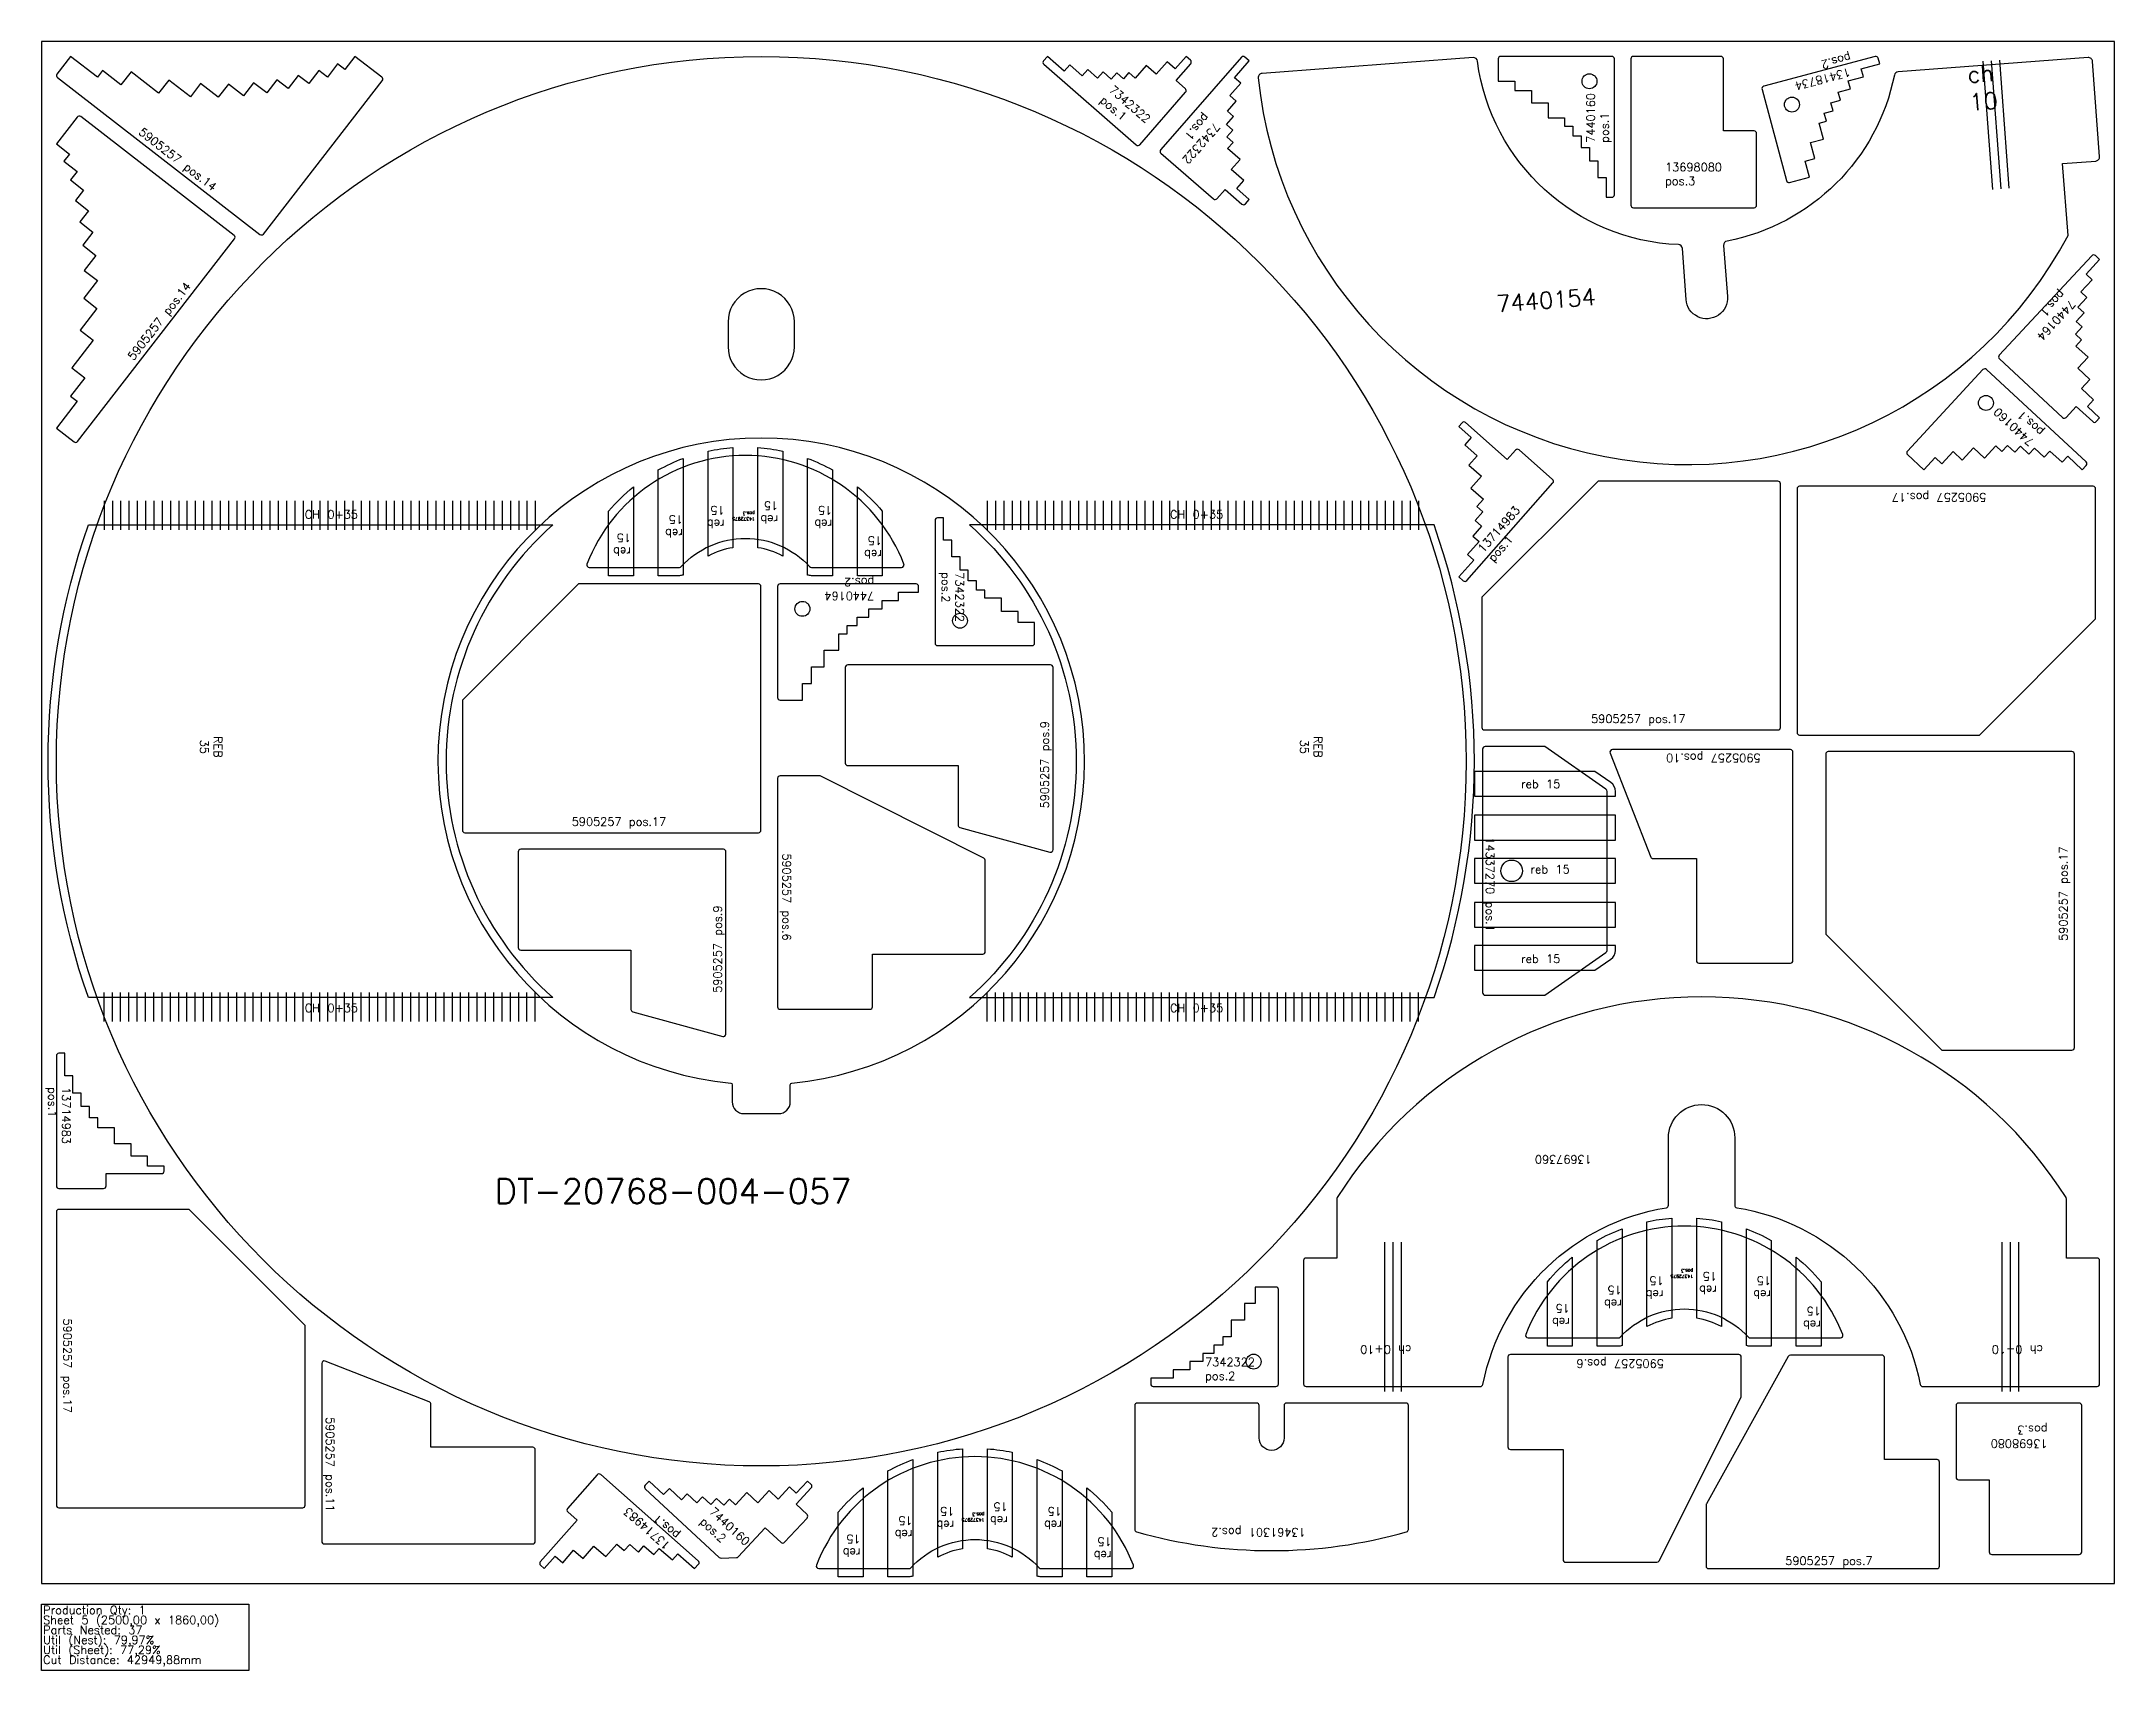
# Model space of a CAD drawing. Header units: millimetres. Extents: x 10500 to 13000, y -105 to 1860.
import ezdxf

# ---------------------------------------------------------------- set-up
doc = ezdxf.new("R2010")
doc.units = ezdxf.units.MM
for name, color, linetype in [('13418734', 7, 'Continuous'), ('13461301', 7, 'Continuous'), ('13697360', 7, 'Continuous'), ('13698080', 7, 'Continuous'), ('13714983', 7, 'Continuous'), ('14337270', 7, 'Continuous'), ('14372975', 7, 'Continuous'), ('5905257', 7, 'Continuous'), ('7440160', 7, 'Continuous'), ('7440164', 7, 'Continuous'), ('Chanfro', 7, 'Continuous'), ('Des.7342322', 7, 'Continuous'), ('DT-20768-004-057', 7, 'Continuous'), ('Rebaixo', 6, 'Continuous'), ('sheet', 24, 'Continuous'), ('Stats', 7, 'Continuous'), ('Texto', 7, 'Continuous')]:
    doc.layers.add(name, color=color, linetype=linetype)
doc.styles.get("Standard").update_dxf_attribs({"font": 'txt.shx'})

msp = doc.modelspace()

# ---------------------------------------------------------------- linework, layer by layer
at = {"color": 2}
msp.add_lwpolyline([(12528.6, 1614), (12533.2, 1552.4, -1.000003), (12483.3, 1548.7), (12478.8, 1610.3, 0.380734), (12474, 1614.9, -0.3643), (12231.8, 1836.1, 0.397406), (12226.4, 1840.5), (11971.9, 1821.5, 0.422772), (11967.3, 1816, 0.740817), (12943.9, 1626), (12937.4, 1712.9), (12977.3, 1715.8, 0.414214), (12981.9, 1721.2), (12973.4, 1835.9, 0.414214), (12968, 1840.5), (12739.1, 1823.4, 0.336447), (12734.5, 1819.4, -0.304565), (12532.7, 1619.3, 0.380734)], format="xyb", close=True, dxfattribs=at)
at = {"layer": '13418734', "color": 2}
msp.add_lwpolyline([(12577.1, 1805.9, 0.414214), (12574.9, 1802.2), (12604.4, 1692.1, 0.414214), (12608.1, 1690), (12632.3, 1696.4), (12627.1, 1715.8), (12638.7, 1718.9), (12633.5, 1738.2), (12649, 1742.3), (12643.8, 1761.6), (12652.5, 1764), (12649.9, 1773.6), (12660.5, 1776.5), (12657.9, 1786.1), (12669.5, 1789.2), (12666.9, 1798.9), (12681.4, 1802.8), (12678.8, 1812.4), (12697.2, 1817.4), (12694.6, 1827), (12716.8, 1833), (12715, 1839.7, 0.414214), (12711.3, 1841.8)], format="xyb", close=True, dxfattribs=at)
msp.add_circle((12610.9, 1783.9), 9, dxfattribs=at)
at = {"layer": '13461301', "color": 2}
msp.add_lwpolyline([(12148.5, 214.6, 0.414214), (12145.5, 217.6), (12001.5, 217.6, 0.414214), (11998.5, 214.6), (11998.5, 175.6, -0.999975), (11968.5, 175.6), (11968.5, 214.6, 0.414214), (11965.5, 217.6), (11821.5, 217.6, 0.414214), (11818.5, 214.6), (11818.5, 65.1, 0.335304), (11820.6, 62.3, 0.139242), (12146.3, 62.3, 0.335304), (12148.5, 65.1)], format="xyb", close=True, dxfattribs=at)
at = {"layer": '13697360', "color": 2}
msp.add_lwpolyline([(12982, 240.6), (12982, 389.6, 0.414214), (12979, 392.6), (12942, 392.6), (12942, 463.9, 0.141876), (12941.5, 465.5, 0.550891), (12062.5, 465.5, 0.141876), (12062, 463.9), (12062, 392.6), (12025, 392.6, 0.414214), (12022, 389.6), (12022, 240.6, 0.414214), (12025, 237.6), (12235.2, 237.6, 0.357874), (12238.2, 240, -0.313706), (12459.5, 453.2, 0.368444), (12462, 456.2), (12462, 537.6, -0.999994), (12542, 537.6), (12542, 456.2, 0.368444), (12544.5, 453.2, -0.313706), (12765.8, 240, 0.357874), (12768.8, 237.6), (12979, 237.6, 0.414214)], format="xyb", close=True, dxfattribs=at)
at = {"layer": '13698080', "color": 2}
for points in [[(12419.8, 1659.5), (12565.3, 1659.5, 0.414214), (12568.3, 1662.5), (12568.3, 1749, 0.414214), (12565.3, 1752), (12528.3, 1752), (12528.3, 1839, 0.414214), (12525.3, 1842), (12419.8, 1842, 0.414214), (12416.8, 1839), (12416.8, 1662.5, 0.414214)], [(12957.4, 217.6), (12811.9, 217.6, 0.414214), (12808.9, 214.6), (12808.9, 128.1, 0.414214), (12811.9, 125.1), (12848.9, 125.1), (12848.9, 38.1, 0.414214), (12851.9, 35.1), (12957.4, 35.1, 0.414214), (12960.4, 38.1), (12960.4, 214.6, 0.414214)]]:
    msp.add_lwpolyline(points, format="xyb", close=True, dxfattribs=at)
at = {"layer": '13714983', "color": 2}
for points in [[(12214.5, 1209.5, 0.414214), (12218.8, 1209.8), (12322.7, 1327.5, 0.414214), (12322.4, 1331.7), (12281.9, 1367.4, 0.414214), (12277.7, 1367.2), (12267.7, 1355.9), (12217.5, 1400.3, 0.414214), (12213.3, 1400), (12209.3, 1395.5), (12224.3, 1382.3), (12216.4, 1373.3), (12231.4, 1360), (12221.4, 1348.8), (12236.4, 1335.5), (12223.9, 1321.3), (12238.9, 1308.1), (12230.9, 1299.1), (12238.4, 1292.5), (12229.1, 1282), (12236.6, 1275.3), (12226.1, 1263.3), (12233.6, 1256.7), (12219.7, 1241), (12227.2, 1234.4), (12209.3, 1214.1)], [(10521, 639.5, 0.414214), (10518, 636.5), (10518, 479.5, 0.414214), (10521, 476.5), (10575, 476.5, 0.414214), (10578, 479.5), (10578, 494.5), (10645, 494.5, 0.414214), (10648, 497.5), (10648, 503.5), (10628, 503.5), (10628, 515.5), (10608, 515.5), (10608, 530.5), (10588, 530.5), (10588, 549.5), (10568, 549.5), (10568, 561.5), (10558, 561.5), (10558, 575.5), (10548, 575.5), (10548, 591.5), (10538, 591.5), (10538, 612.5), (10528, 612.5), (10528, 639.5)], [(11292.4, 23.3, 0.414214), (11292.1, 27.5), (11174.4, 131.4, 0.414214), (11170.1, 131.1), (11134.4, 90.6, 0.414214), (11134.7, 86.4), (11145.9, 76.5), (11101.6, 26.2, 0.414214), (11101.8, 22), (11106.3, 18), (11119.6, 33), (11128.6, 25.1), (11141.8, 40.1), (11153.1, 30.2), (11166.3, 45.2), (11180.5, 32.6), (11193.8, 47.6), (11202.8, 39.7), (11209.4, 47.2), (11219.9, 37.9), (11226.5, 45.4), (11238.5, 34.8), (11245.1, 42.3), (11260.9, 28.4), (11267.5, 35.9), (11287.7, 18)]]:
    msp.add_lwpolyline(points, format="xyb", close=True, dxfattribs=at)
at = {"layer": '14337270', "color": 3}
msp.add_lwpolyline([(12386.7, 958), (12313, 1009.6), (12241, 1009.6, 0.414214), (12238, 1006.6), (12238, 712.6, 0.414214), (12241, 709.6), (12313, 709.6), (12386.7, 761.2, 0.244698), (12388, 763.7), (12388, 955.5, 0.244698)], format="xyb", close=True, dxfattribs=at)
msp.add_circle((12273, 859.6), 13, dxfattribs=at)
at = {"layer": '14372975', "color": 5}
for points in [[(11428.5, 1225.6), (11537.3, 1225.6, 0.527158), (11540, 1229.7, 0.684902), (11157.8, 1229.7, 0.527158), (11160.6, 1225.6), (11269.3, 1225.6, 0.210158), (11271.5, 1226.6, -0.439739), (11426.3, 1226.6, 0.210159)], [(12560.7, 296.2), (12669.4, 296.2, 0.527158), (12672.2, 300.2, 0.684902), (12290, 300.2, 0.527159), (12292.8, 296.2), (12401.5, 296.2, 0.210158), (12403.7, 297.1, -0.439739), (12558.5, 297.1, 0.210158)], [(11705.4, 18), (11814.1, 18, 0.527158), (11816.9, 22.1, 0.684902), (11434.6, 22.1, 0.527159), (11437.4, 18), (11546.2, 18, 0.210158), (11548.4, 19, -0.439739), (11703.2, 19, 0.210158)]]:
    msp.add_lwpolyline(points, format="xyb", close=True, dxfattribs=at)
at = {"layer": '5905257', "color": 2}
for points in [[(10763.4, 1627.2, 0.414214), (10767.6, 1627.7), (10911, 1812.7, 0.414214), (10910.4, 1816.9), (10878, 1842), (10865.8, 1826.2), (10857.1, 1832.9), (10844.8, 1817.1), (10834.6, 1825.1), (10822.3, 1809.3), (10809.7, 1819.1), (10797.4, 1803.3), (10784, 1813.7), (10771.7, 1797.9), (10755.9, 1810.1), (10743.7, 1794.3), (10725.5, 1808.4), (10713.2, 1792.6), (10691.9, 1809.1), (10679.6, 1793.3), (10653.6, 1813.5), (10641.3, 1797.7), (10608.1, 1823.4), (10595.9, 1807.6), (10573.7, 1824.8), (10567.6, 1816.9), (10535.2, 1842), (10518.7, 1820.7, 0.414214), (10519.2, 1816.4)], [(10732.8, 1621.8, 0.414214), (10732.3, 1626), (10547.3, 1769.3, 0.414214), (10543.1, 1768.8), (10518, 1736.4), (10533.8, 1724.2), (10527.1, 1715.5), (10542.9, 1703.2), (10534.9, 1692.9), (10550.7, 1680.7), (10540.9, 1668), (10556.7, 1655.8), (10546.3, 1642.3), (10562.1, 1630.1), (10549.9, 1614.3), (10565.7, 1602), (10551.6, 1583.9), (10567.4, 1571.6), (10550.9, 1550.3), (10566.7, 1538), (10546.5, 1511.9), (10562.3, 1499.7), (10536.6, 1466.5), (10552.4, 1454.2), (10535.2, 1432.1), (10543.1, 1426), (10518, 1393.6), (10539.3, 1377, 0.414214), (10543.6, 1377.6)], [(12240.1, 1029.6), (12594.1, 1029.6, 0.414214), (12597.1, 1032.6), (12597.1, 1326.6, 0.414214), (12594.1, 1329.6), (12377.1, 1329.6), (12237.1, 1189.6), (12237.1, 1032.6, 0.414214)], [(12974.1, 1323.4), (12620.1, 1323.4, 0.414214), (12617.1, 1320.4), (12617.1, 1026.4, 0.414214), (12620.1, 1023.4), (12837.1, 1023.4), (12977.1, 1163.4), (12977.1, 1320.4, 0.414214)], [(11010.7, 905.6), (11364.7, 905.6, 0.414214), (11367.7, 908.6), (11367.7, 1202.6, 0.414214), (11364.7, 1205.6), (11147.7, 1205.6), (11007.7, 1065.6), (11007.7, 908.6, 0.414214)], [(11605.4, 914.9, 0.337796), (11607.6, 912), (11716.1, 882.3, 0.494996), (11719.9, 885.2), (11719.9, 1105.1, 0.414214), (11716.9, 1108.1), (11472.4, 1108.1, 0.414214), (11469.4, 1105.1), (11469.4, 989.6, 0.414214), (11472.4, 986.6), (11605.4, 986.6)], [(12495.7, 874.3), (12495.7, 751.3, 0.414214), (12498.7, 748.3), (12609.2, 748.3, 0.414214), (12612.2, 751.3), (12612.2, 1002.8, 0.414214), (12609.2, 1005.8), (12394.5, 1005.8, 0.528004), (12391.7, 1001.7), (12440.7, 876.2, 0.308897), (12443.5, 874.3)], [(12951.7, 646.4), (12951.7, 1000.4, 0.414214), (12948.7, 1003.4), (12654.7, 1003.4, 0.414214), (12651.7, 1000.4), (12651.7, 783.4), (12791.7, 643.4), (12948.7, 643.4, 0.414214)], [(11502.2, 695.7), (11502.2, 759.2), (11635.2, 759.2, 0.414214), (11638.2, 762.2), (11638.2, 872.3, 0.283537), (11636.6, 875), (11439.2, 974.2), (11390.7, 974.2, 0.414214), (11387.7, 971.2), (11387.7, 695.7, 0.414214), (11390.7, 692.7), (11499.2, 692.7, 0.414214)], [(11210.9, 692.4, 0.337796), (11213.1, 689.5), (11321.6, 659.7, 0.494996), (11325.4, 662.6), (11325.4, 882.6, 0.414214), (11322.4, 885.6), (11077.9, 885.6, 0.414214), (11074.9, 882.6), (11074.9, 767.1, 0.414214), (11077.9, 764.1), (11210.9, 764.1)], [(10518, 448.3), (10518, 94.3, 0.414214), (10521, 91.3), (10815, 91.3, 0.414214), (10818, 94.3), (10818, 311.3), (10678, 451.3), (10521, 451.3, 0.414214)], [(12271.4, 161.7), (12334.9, 161.7), (12334.9, 28.7, 0.414214), (12337.9, 25.7), (12448.1, 25.7, 0.283537), (12450.7, 27.3), (12549.9, 224.7), (12549.9, 273.2, 0.414214), (12546.9, 276.2), (12271.4, 276.2, 0.414214), (12268.4, 273.2), (12268.4, 164.7, 0.414214)], [(12722.4, 272.5, 0.414214), (12719.4, 275.5), (12609.2, 275.5, 0.272375), (12606.6, 274), (12507.8, 96.2, 0.127458), (12507.4, 94.8), (12507.4, 21, 0.414214), (12510.4, 18), (12785.9, 18, 0.414214), (12788.9, 21), (12788.9, 146.5, 0.414214), (12785.9, 149.5), (12722.4, 149.5)], [(10969.5, 164.3), (10969.5, 216.4, 0.308897), (10967.6, 219.2), (10842.1, 268.2, 0.528004), (10838, 265.4), (10838, 50.8, 0.414214), (10841, 47.8), (11092.5, 47.8, 0.414214), (11095.5, 50.8), (11095.5, 161.3, 0.414214), (11092.5, 164.3)]]:
    msp.add_lwpolyline(points, format="xyb", close=True, dxfattribs=at)
at = {"layer": '7440160', "color": 2}
for points in [[(12386.8, 1672), (12393.8, 1672, 0.414214), (12396.8, 1675), (12396.8, 1839, 0.414214), (12393.8, 1842), (12259.8, 1842, 0.414214), (12256.8, 1839), (12256.8, 1812), (12276.8, 1812), (12276.8, 1801), (12296.8, 1801), (12296.8, 1786), (12316.8, 1786), (12316.8, 1768), (12336.8, 1768), (12336.8, 1758), (12346.8, 1758), (12346.8, 1746), (12356.8, 1746), (12356.8, 1732), (12366.8, 1732), (12366.8, 1716), (12376.8, 1716), (12376.8, 1696), (12386.8, 1696)], [(12961.1, 1343.4), (12965.9, 1348.6, 0.414214), (12965.8, 1352.8), (12845.6, 1464.4, 0.414214), (12841.3, 1464.2), (12750.2, 1366, 0.414214), (12750.3, 1361.8), (12770.1, 1343.4), (12783.7, 1358.1), (12791.8, 1350.6), (12805.4, 1365.3), (12816.4, 1355), (12830, 1369.7), (12843.2, 1357.5), (12856.8, 1372.1), (12864.1, 1365.3), (12870.9, 1372.6), (12879.7, 1364.5), (12886.5, 1371.8), (12896.8, 1362.3), (12903.6, 1369.6), (12915.3, 1358.7), (12922.1, 1366), (12936.8, 1352.4), (12943.6, 1359.8)], [(11278.6, 108.3), (11271.8, 101), (11257.2, 114.6), (11250.3, 107.3), (11232.8, 123.6), (11228, 118.5, 0.414214), (11228.2, 114.2), (11317.4, 31.4, 0.198912), (11319.5, 30.6), (11338.2, 31.3, 0.198912), (11340.3, 32.2), (11372.8, 67.2), (11391.9, 49.5, 0.414214), (11396.1, 49.7), (11423.3, 79, 0.414214), (11423.2, 83.2), (11410, 95.5), (11428.4, 115.3, 0.414214), (11428.2, 119.5), (11423.8, 123.6), (11410.2, 108.9), (11402.1, 116.4), (11388.5, 101.8), (11377.5, 112), (11363.9, 97.3), (11350.7, 109.6), (11337.1, 94.9), (11329.8, 101.7), (11323, 94.4), (11314.2, 102.6), (11307.4, 95.2), (11297.1, 104.7), (11290.3, 97.4)]]:
    msp.add_lwpolyline(points, format="xyb", close=True, dxfattribs=at)
for centre in [(12366.8, 1812), (12844.9, 1424)]:
    msp.add_circle(centre, 9, dxfattribs=at)
at = {"layer": '7440164', "color": 2}
for points in [[(12973, 1572.6), (12965.7, 1579.4), (12982, 1597), (12976.9, 1601.8, 0.414214), (12972.6, 1601.6), (12861, 1481.4, 0.414214), (12861.2, 1477.2), (12937.4, 1406.4, 0.414214), (12941.6, 1406.6), (12953.9, 1419.8), (12973.7, 1401.4, 0.414214), (12977.9, 1401.5), (12982, 1405.9), (12967.3, 1419.6), (12974.8, 1427.6), (12960.2, 1441.2), (12970.4, 1452.2), (12955.7, 1465.8), (12968, 1479), (12953.3, 1492.6), (12960.1, 1500), (12952.8, 1506.8), (12961, 1515.6), (12953.6, 1522.4), (12963.2, 1532.6), (12955.8, 1539.4), (12966.7, 1551.1), (12959.4, 1557.9)], [(11557.7, 1195.6), (11557.7, 1202.6, 0.414214), (11554.7, 1205.6), (11390.7, 1205.6, 0.414214), (11387.7, 1202.6), (11387.7, 1068.6, 0.414214), (11390.7, 1065.6), (11417.7, 1065.6), (11417.7, 1085.6), (11428.7, 1085.6), (11428.7, 1105.6), (11443.7, 1105.6), (11443.7, 1125.6), (11461.7, 1125.6), (11461.7, 1145.6), (11471.7, 1145.6), (11471.7, 1155.6), (11483.7, 1155.6), (11483.7, 1165.6), (11497.7, 1165.6), (11497.7, 1175.6), (11513.7, 1175.6), (11513.7, 1185.6), (11533.7, 1185.6), (11533.7, 1195.6)]]:
    msp.add_lwpolyline(points, format="xyb", close=True, dxfattribs=at)
msp.add_circle((11417.7, 1175.6), 9, dxfattribs=at)
at = {"layer": 'Chanfro', "color": 2}
for p, q in [((12841.2, 1836.1), (12852.7, 1681.5)), ((12851.2, 1836.8), (12862.7, 1682.2)), ((12861.2, 1837.5), (12872.7, 1683)), ((12119.8, 411.6), (12119.8, 231.6)), ((12129.8, 411.6), (12129.8, 231.6)), ((12139.8, 411.6), (12139.8, 231.6)), ((12864.2, 411.6), (12864.2, 231.6)), ((12874.2, 411.6), (12874.2, 231.6)), ((12884.2, 411.6), (12884.2, 231.6))]:
    msp.add_line(p, q, dxfattribs=at)
at = {"layer": 'Chanfro', "color": 5}
for p, q in [((10575.5, 1305.8), (10575.5, 1270.8)), ((10585.5, 1305.8), (10585.5, 1270.8)), ((10595.5, 1305.8), (10595.5, 1270.8)), ((10605.5, 1305.8), (10605.5, 1270.8)), ((10615.5, 1305.8), (10615.5, 1270.8)), ((10625.5, 1305.8), (10625.5, 1270.8)), ((10635.5, 1305.8), (10635.5, 1270.8)), ((10645.5, 1305.8), (10645.5, 1270.8)), ((10655.5, 1305.8), (10655.5, 1270.8)), ((10665.5, 1305.8), (10665.5, 1270.8)), ((10675.5, 1305.8), (10675.5, 1270.8)), ((10685.5, 1305.8), (10685.5, 1270.8)), ((10695.5, 1305.8), (10695.5, 1270.8)), ((10705.5, 1305.8), (10705.5, 1270.8)), ((10715.5, 1305.8), (10715.5, 1270.8)), ((10725.5, 1305.8), (10725.5, 1270.8)), ((10735.5, 1305.8), (10735.5, 1270.8)), ((10745.5, 1305.8), (10745.5, 1270.8)), ((10755.5, 1305.8), (10755.5, 1270.8)), ((10765.5, 1305.8), (10765.5, 1270.8)), ((10775.5, 1305.8), (10775.5, 1270.8)), ((10785.5, 1305.8), (10785.5, 1270.8)), ((10795.5, 1305.8), (10795.5, 1270.8)), ((10805.5, 1305.8), (10805.5, 1270.8)), ((10815.5, 1305.8), (10815.5, 1270.8)), ((10825.5, 1305.8), (10825.5, 1270.8)), ((10835.5, 1305.8), (10835.5, 1270.8)), ((10845.5, 1305.8), (10845.5, 1270.8)), ((10855.5, 1305.8), (10855.5, 1270.8)), ((10865.5, 1305.8), (10865.5, 1270.8)), ((10875.5, 1305.8), (10875.5, 1270.8)), ((10885.5, 1305.8), (10885.5, 1270.8)), ((10895.5, 1305.8), (10895.5, 1270.8)), ((10905.5, 1305.8), (10905.5, 1270.8)), ((10915.5, 1305.8), (10915.5, 1270.8)), ((10925.5, 1305.8), (10925.5, 1270.8)), ((10935.5, 1305.8), (10935.5, 1270.8)), ((10945.5, 1305.8), (10945.5, 1270.8)), ((10955.5, 1305.8), (10955.5, 1270.8)), ((10965.5, 1305.8), (10965.5, 1270.8)), ((10975.5, 1305.8), (10975.5, 1270.8)), ((10985.5, 1305.8), (10985.5, 1270.8)), ((10995.5, 1305.8), (10995.5, 1270.8)), ((11005.5, 1305.8), (11005.5, 1270.8)), ((11015.5, 1305.8), (11015.5, 1270.8)), ((11025.5, 1305.8), (11025.5, 1270.8)), ((11035.5, 1305.8), (11035.5, 1270.8)), ((11045.5, 1305.8), (11045.5, 1270.8)), ((11055.5, 1305.8), (11055.5, 1270.8)), ((11065.5, 1305.8), (11065.5, 1270.8)), ((11075.5, 1305.8), (11075.5, 1270.8)), ((11085.5, 1305.8), (11085.5, 1270.8)), ((11095.5, 1305.8), (11095.5, 1270.8)), ((11640.5, 1305.8), (11640.5, 1270.8)), ((11650.5, 1305.8), (11650.5, 1270.8)), ((11660.5, 1305.8), (11660.5, 1270.8)), ((11670.5, 1305.8), (11670.5, 1270.8)), ((11680.5, 1305.8), (11680.5, 1270.8)), ((11690.5, 1305.8), (11690.5, 1270.8)), ((11700.5, 1305.8), (11700.5, 1270.8)), ((11710.5, 1305.8), (11710.5, 1270.8)), ((11720.5, 1305.8), (11720.5, 1270.8)), ((11730.5, 1305.8), (11730.5, 1270.8)), ((11740.5, 1305.8), (11740.5, 1270.8)), ((11750.5, 1305.8), (11750.5, 1270.8)), ((11760.5, 1305.8), (11760.5, 1270.8)), ((11770.5, 1305.8), (11770.5, 1270.8)), ((11780.5, 1305.8), (11780.5, 1270.8)), ((11790.5, 1305.8), (11790.5, 1270.8)), ((11800.5, 1305.8), (11800.5, 1270.8)), ((11810.5, 1305.8), (11810.5, 1270.8)), ((11820.5, 1305.8), (11820.5, 1270.8)), ((11830.5, 1305.8), (11830.5, 1270.8)), ((11840.5, 1305.8), (11840.5, 1270.8)), ((11850.5, 1305.8), (11850.5, 1270.8)), ((11860.5, 1305.8), (11860.5, 1270.8)), ((11870.5, 1305.8), (11870.5, 1270.8)), ((11880.5, 1305.8), (11880.5, 1270.8)), ((11890.5, 1305.8), (11890.5, 1270.8)), ((11900.5, 1305.8), (11900.5, 1270.8)), ((11910.5, 1305.8), (11910.5, 1270.8)), ((11920.5, 1305.8), (11920.5, 1270.8)), ((11930.5, 1305.8), (11930.5, 1270.8)), ((11940.5, 1305.8), (11940.5, 1270.8)), ((11950.5, 1305.8), (11950.5, 1270.8)), ((11960.5, 1305.8), (11960.5, 1270.8)), ((11970.5, 1305.8), (11970.5, 1270.8)), ((11980.5, 1305.8), (11980.5, 1270.8)), ((11990.5, 1305.8), (11990.5, 1270.8)), ((12000.5, 1305.8), (12000.5, 1270.8)), ((12010.5, 1305.8), (12010.5, 1270.8)), ((12020.5, 1305.8), (12020.5, 1270.8)), ((12030.5, 1305.8), (12030.5, 1270.8)), ((12040.5, 1305.8), (12040.5, 1270.8)), ((12050.5, 1305.8), (12050.5, 1270.8)), ((12060.5, 1305.8), (12060.5, 1270.8)), ((12070.5, 1305.8), (12070.5, 1270.8)), ((12080.5, 1305.8), (12080.5, 1270.8)), ((12090.5, 1305.8), (12090.5, 1270.8)), ((12100.5, 1305.8), (12100.5, 1270.8)), ((12110.5, 1305.8), (12110.5, 1270.8)), ((12120.5, 1305.8), (12120.5, 1270.8)), ((12130.5, 1305.8), (12130.5, 1270.8)), ((12140.5, 1305.8), (12140.5, 1270.8)), ((12150.5, 1305.8), (12150.5, 1270.8)), ((12160.5, 1305.8), (12160.5, 1270.8)), ((10575.5, 677.8), (10575.5, 712.8)), ((10585.5, 677.8), (10585.5, 712.8)), ((10595.5, 677.8), (10595.5, 712.8)), ((10605.5, 677.8), (10605.5, 712.8)), ((10615.5, 677.8), (10615.5, 712.8)), ((10625.5, 677.8), (10625.5, 712.8)), ((10635.5, 677.8), (10635.5, 712.8)), ((10645.5, 677.8), (10645.5, 712.8)), ((10655.5, 677.8), (10655.5, 712.8)), ((10665.5, 677.8), (10665.5, 712.8)), ((10675.5, 677.8), (10675.5, 712.8)), ((10685.5, 677.8), (10685.5, 712.8)), ((10695.5, 677.8), (10695.5, 712.8)), ((10705.5, 677.8), (10705.5, 712.8)), ((10715.5, 677.8), (10715.5, 712.8)), ((10725.5, 677.8), (10725.5, 712.8)), ((10735.5, 677.8), (10735.5, 712.8)), ((10745.5, 677.8), (10745.5, 712.8)), ((10755.5, 677.8), (10755.5, 712.8)), ((10765.5, 677.8), (10765.5, 712.8)), ((10775.5, 677.8), (10775.5, 712.8)), ((10785.5, 677.8), (10785.5, 712.8)), ((10795.5, 677.8), (10795.5, 712.8)), ((10805.5, 677.8), (10805.5, 712.8)), ((10815.5, 677.8), (10815.5, 712.8)), ((10825.5, 677.8), (10825.5, 712.8)), ((10835.5, 677.8), (10835.5, 712.8)), ((10845.5, 677.8), (10845.5, 712.8)), ((10855.5, 677.8), (10855.5, 712.8)), ((10865.5, 677.8), (10865.5, 712.8)), ((10875.5, 677.8), (10875.5, 712.8)), ((10885.5, 677.8), (10885.5, 712.8)), ((10895.5, 677.8), (10895.5, 712.8)), ((10905.5, 677.8), (10905.5, 712.8)), ((10915.5, 677.8), (10915.5, 712.8)), ((10925.5, 677.8), (10925.5, 712.8)), ((10935.5, 677.8), (10935.5, 712.8)), ((10945.5, 677.8), (10945.5, 712.8)), ((10955.5, 677.8), (10955.5, 712.8)), ((10965.5, 677.8), (10965.5, 712.8)), ((10975.5, 677.8), (10975.5, 712.8)), ((10985.5, 677.8), (10985.5, 712.8)), ((10995.5, 677.8), (10995.5, 712.8)), ((11005.5, 677.8), (11005.5, 712.8)), ((11015.5, 677.8), (11015.5, 712.8)), ((11025.5, 677.8), (11025.5, 712.8)), ((11035.5, 677.8), (11035.5, 712.8)), ((11045.5, 677.8), (11045.5, 712.8)), ((11055.5, 677.8), (11055.5, 712.8)), ((11065.5, 677.8), (11065.5, 712.8)), ((11075.5, 677.8), (11075.5, 712.8)), ((11085.5, 677.8), (11085.5, 712.8)), ((11095.5, 677.8), (11095.5, 712.8)), ((11640.5, 677.8), (11640.5, 712.8)), ((11650.5, 677.8), (11650.5, 712.8)), ((11660.5, 677.8), (11660.5, 712.8)), ((11670.5, 677.8), (11670.5, 712.8)), ((11680.5, 677.8), (11680.5, 712.8)), ((11690.5, 677.8), (11690.5, 712.8)), ((11700.5, 677.8), (11700.5, 712.8)), ((11710.5, 677.8), (11710.5, 712.8)), ((11720.5, 677.8), (11720.5, 712.8)), ((11730.5, 677.8), (11730.5, 712.8)), ((11740.5, 677.8), (11740.5, 712.8)), ((11750.5, 677.8), (11750.5, 712.8)), ((11760.5, 677.8), (11760.5, 712.8)), ((11770.5, 677.8), (11770.5, 712.8)), ((11780.5, 677.8), (11780.5, 712.8)), ((11790.5, 677.8), (11790.5, 712.8)), ((11800.5, 677.8), (11800.5, 712.8)), ((11810.5, 677.8), (11810.5, 712.8)), ((11820.5, 677.8), (11820.5, 712.8)), ((11830.5, 677.8), (11830.5, 712.8)), ((11840.5, 677.8), (11840.5, 712.8)), ((11850.5, 677.8), (11850.5, 712.8)), ((11860.5, 677.8), (11860.5, 712.8)), ((11870.5, 677.8), (11870.5, 712.8)), ((11880.5, 677.8), (11880.5, 712.8)), ((11890.5, 677.8), (11890.5, 712.8)), ((11900.5, 677.8), (11900.5, 712.8)), ((11910.5, 677.8), (11910.5, 712.8)), ((11920.5, 677.8), (11920.5, 712.8)), ((11930.5, 677.8), (11930.5, 712.8)), ((11940.5, 677.8), (11940.5, 712.8)), ((11950.5, 677.8), (11950.5, 712.8)), ((11960.5, 677.8), (11960.5, 712.8)), ((11970.5, 677.8), (11970.5, 712.8)), ((11980.5, 677.8), (11980.5, 712.8)), ((11990.5, 677.8), (11990.5, 712.8)), ((12000.5, 677.8), (12000.5, 712.8)), ((12010.5, 677.8), (12010.5, 712.8)), ((12020.5, 677.8), (12020.5, 712.8)), ((12030.5, 677.8), (12030.5, 712.8)), ((12040.5, 677.8), (12040.5, 712.8)), ((12050.5, 677.8), (12050.5, 712.8)), ((12060.5, 677.8), (12060.5, 712.8)), ((12070.5, 677.8), (12070.5, 712.8)), ((12080.5, 677.8), (12080.5, 712.8)), ((12090.5, 677.8), (12090.5, 712.8)), ((12100.5, 677.8), (12100.5, 712.8)), ((12110.5, 677.8), (12110.5, 712.8)), ((12120.5, 677.8), (12120.5, 712.8)), ((12130.5, 677.8), (12130.5, 712.8)), ((12140.5, 677.8), (12140.5, 712.8)), ((12150.5, 677.8), (12150.5, 712.8)), ((12160.5, 677.8), (12160.5, 712.8))]:
    msp.add_line(p, q, dxfattribs=at)
at = {"layer": 'Des.7342322', "color": 2}
for points in [[(11740, 1831.8), (11733.4, 1824.2), (11713.1, 1842), (11708.5, 1836.7, 0.414214), (11708.8, 1832.5), (11820.3, 1735.2, 0.414214), (11824.5, 1735.4), (11879.7, 1798.7, 0.414214), (11879.5, 1803), (11868.2, 1812.8), (11885.9, 1833.2, 0.414214), (11885.6, 1837.4), (11880.4, 1842), (11867.2, 1826.9), (11857.4, 1835.5), (11844.3, 1820.4), (11832.2, 1830.9), (11819.1, 1815.9), (11811.5, 1822.4), (11804.9, 1814.9), (11796.7, 1822.2), (11790.1, 1814.6), (11780.3, 1823.2), (11773.7, 1815.6), (11761.7, 1826.2), (11755.1, 1818.6)], [(11946.3, 1809.7), (11938.8, 1816.3), (11956.5, 1836.6), (11951.3, 1841.2, 0.414214), (11947, 1841), (11849.7, 1729.5, 0.414214), (11850, 1725.2), (11913.3, 1670, 0.414214), (11917.5, 1670.3), (11927.4, 1681.6), (11947.7, 1663.8, 0.414214), (11951.9, 1664.1), (11956.5, 1669.4), (11941.5, 1682.5), (11950, 1692.3), (11934.9, 1705.5), (11945.5, 1717.5), (11930.4, 1730.7), (11937, 1738.2), (11929.4, 1744.8), (11936.7, 1753.1), (11929.1, 1759.7), (11937.7, 1769.5), (11930.2, 1776), (11940.7, 1788.1), (11933.2, 1794.7)], [(11587.7, 1258.3), (11587.7, 1285.3), (11580.7, 1285.3, 0.414214), (11577.7, 1282.3), (11577.7, 1134.3, 0.414214), (11580.7, 1131.3), (11694.7, 1131.3, 0.414214), (11697.7, 1134.3), (11697.7, 1159.3), (11677.7, 1159.3), (11677.7, 1172.3), (11657.7, 1172.3), (11657.7, 1188.3), (11637.7, 1188.3), (11637.7, 1198.3), (11627.7, 1198.3), (11627.7, 1209.3), (11617.7, 1209.3), (11617.7, 1222.3), (11607.7, 1222.3), (11607.7, 1238.3), (11597.7, 1238.3), (11597.7, 1258.3)], [(11864.7, 247.6), (11837.7, 247.6), (11837.7, 240.6, 0.414214), (11840.7, 237.6), (11988.7, 237.6, 0.414214), (11991.7, 240.6), (11991.7, 354.6, 0.414214), (11988.7, 357.6), (11963.7, 357.6), (11963.7, 337.6), (11950.7, 337.6), (11950.7, 317.6), (11934.7, 317.6), (11934.7, 297.6), (11924.7, 297.6), (11924.7, 287.6), (11913.7, 287.6), (11913.7, 277.6), (11900.7, 277.6), (11900.7, 267.6), (11884.7, 267.6), (11884.7, 257.6), (11864.7, 257.6)]]:
    msp.add_lwpolyline(points, format="xyb", close=True, dxfattribs=at)
for centre in [(11607.7, 1161.3), (11961.7, 267.6)]:
    msp.add_circle(centre, 9, dxfattribs=at)
at = {"layer": 'DT-20768-004-057', "color": 5}
for points in [[(11328, 1521.8), (11328, 1491.8, 1.000008), (11408, 1491.8), (11408, 1521.8, 1.000004)], [(11333, 601.6), (11333, 580.8, 0.414214), (11347, 566.8), (11389, 566.8, 0.414214), (11403, 580.8), (11403, 601.6, -0.38679), (11404.8, 603.6, 21.14189), (11331.2, 603.6, -0.38679)]]:
    msp.add_lwpolyline(points, format="xyb", close=True, dxfattribs=at)
msp.add_circle((11368, 991.8), 850, dxfattribs=at)
at = {"layer": 'Rebaixo', "color": 5}
for points in [[(11273.9, 1216.4, -0.090516), (11269.3, 1215.6), (11243.9, 1215.6), (11243.9, 1343.2, -0.038492), (11273.9, 1357.1)], [(11333.9, 1249.4, 0.083924), (11303.9, 1239.3), (11303.9, 1365.8, -0.035274), (11333.9, 1370.1)], [(11363.9, 1370.1, -0.035274), (11393.9, 1365.8), (11393.9, 1239.3, 0.083924), (11363.9, 1249.4)], [(11423.9, 1357.1, -0.038492), (11453.9, 1343.2), (11453.9, 1215.6), (11428.5, 1215.6, -0.090516), (11423.9, 1216.4)], [(11213.9, 1215.6), (11183.9, 1215.6), (11183.9, 1293.4, -0.049034), (11213.9, 1322.9)], [(11513.9, 1215.6), (11483.9, 1215.6), (11483.9, 1322.9, -0.049034), (11513.9, 1293.4)], [(10556.6, 1276.8), (11116.7, 1276.8, 0.451416), (11116.7, 706.8), (10556.6, 706.8, -0.170515)], [(12179.4, 1276.8), (11619.3, 1276.8, -0.451416), (11619.3, 706.8), (12179.4, 706.8, 0.170515)], [(12406.1, 287, -0.090516), (12401.5, 286.2), (12376.1, 286.2), (12376.1, 413.8, -0.038492), (12406.1, 427.7)], [(12466.1, 320, 0.083924), (12436.1, 309.8), (12436.1, 436.4, -0.035274), (12466.1, 440.6)], [(12496.1, 440.6, -0.035274), (12526.1, 436.4), (12526.1, 309.8, 0.083924), (12496.1, 320)], [(12556.1, 427.7, -0.038492), (12586.1, 413.8), (12586.1, 286.2), (12560.7, 286.2, -0.090516), (12556.1, 287)], [(12346.1, 286.2), (12316.1, 286.2), (12316.1, 364, -0.049034), (12346.1, 393.5)], [(12646.1, 286.2), (12616.1, 286.2), (12616.1, 393.5, -0.049034), (12646.1, 364)], [(11610.8, 41.8, 0.083924), (11580.8, 31.7), (11580.8, 158.3, -0.035274), (11610.8, 162.5)], [(11640.8, 162.5, -0.035274), (11670.8, 158.3), (11670.8, 31.7, 0.083924), (11640.8, 41.8)], [(11550.8, 8.9, -0.090516), (11546.2, 8), (11520.8, 8), (11520.8, 135.7, -0.038492), (11550.8, 149.5)], [(11700.8, 149.5, -0.038492), (11730.8, 135.7), (11730.8, 8), (11705.4, 8, -0.090516), (11700.8, 8.9)], [(11490.8, 8), (11460.8, 8), (11460.8, 85.9, -0.049034), (11490.8, 115.4)], [(11790.8, 8), (11760.8, 8), (11760.8, 115.4, -0.049034), (11790.8, 85.9)]]:
    msp.add_lwpolyline(points, format="xyb", close=True, dxfattribs=at)
at = {"layer": 'Rebaixo', "color": 3}
for points in [[(12228, 949.6), (12398, 949.6), (12398, 955.5, 0.244698), (12392.5, 966.2), (12373.3, 979.6), (12228, 979.6)], [(12228, 739.6), (12373.3, 739.6), (12392.5, 753, 0.244698), (12398, 763.7), (12398, 769.6), (12228, 769.6)]]:
    msp.add_lwpolyline(points, format="xyb", close=True, dxfattribs=at)
for points in [[(12228, 896.6), (12398, 896.6), (12398, 926.6), (12228, 926.6)], [(12228, 844.6), (12398, 844.6), (12398, 874.6), (12228, 874.6)], [(12228, 791.6), (12398, 791.6), (12398, 821.6), (12228, 821.6)]]:
    msp.add_lwpolyline(points, close=True, dxfattribs=at)
at = {"layer": 'sheet', "color": 7}
msp.add_lwpolyline([(10500, 0), (13000, 0), (13000, 1860), (10500, 1860)], close=True, dxfattribs=at)
at = {"layer": 'Stats', "color": 151}
msp.add_lwpolyline([(10500, -25), (10750, -25), (10750, -105), (10500, -105), (10500, -25)], close=True, dxfattribs=at)

# ---------------------------------------------------------------- texts
at = {"layer": 'Chanfro', "color": 2}
for s, insert, char_height, width, attachment_point, rotation in [('ch 10', (12825.8, 1776.6), 20, 72.452, 7, 4.2529), ('ch 0+10', (12152, 287.2), 10, 70.856, 7, 180), ('ch 0+10', (12852, 287.2), 10, 70.856, 9, 180)]:
    msp.add_mtext(s, dxfattribs=dict(at, insert=insert, char_height=char_height, width=width, attachment_point=attachment_point, rotation=rotation))
at = {"layer": 'Chanfro', "color": 5, "char_height": 10}
for s, insert, attachment_point in [('CH 0+35', (10881.7, 1294.5), 3), ('{\\W0.738774; }CH 0+35', (11854.3, 1294.5), 1), ('CH 0+35', (10881.7, 689.2), 9), ('{\\W0.738774; }CH 0+35', (11854.3, 689.2), 7)]:
    msp.add_mtext_dynamic_manual_height_columns(s, width=79.775, gutter_width=12.5, heights=[0], dxfattribs=dict(at, insert=insert, attachment_point=attachment_point))
at = {"layer": 'Rebaixo', "color": 5, "char_height": 10}
for s, width, insert, attachment_point, rotation in [('reb\\P15', 4.222, (11388.4, 1278.4), 1, 180), ('reb\\P15', 4.222, (11273.6, 1261.7), 1, 180), ('reb\\P15', 4.222, (11324, 1272.9), 1, 180), ('reb\\P15', 4.222, (11453.6, 1272.9), 1, 180), ('reb\\P15', 4.222, (11210.9, 1239.6), 1, 180), ('reb\\P15', 4.222, (11513.6, 1236.3), 1, 180), ('{\\W9.826661; }REB\\P{\\W5.16333;  }35', 223.2, (10691.4, 1109.8), 7, 270), ('{\\W9.826661; }REB\\P{\\W5.16333;  }35', 223.2, (12044.6, 1109.8), 1, 270), ('reb\\P15', 4.222, (12520.6, 349), 1, 180), ('reb\\P15', 4.222, (12405.8, 332.3), 1, 180), ('reb\\P15', 4.222, (12456.2, 343.5), 1, 180), ('reb\\P15', 4.222, (12585.8, 343.5), 1, 180), ('reb\\P15', 4.222, (12343.1, 310.2), 1, 180), ('reb\\P15', 4.222, (12645.8, 306.9), 1, 180), ('reb\\P15', 4.222, (11550.5, 54.2), 1, 180), ('reb\\P15', 4.222, (11600.9, 65.4), 1, 180), ('reb\\P15', 4.222, (11665.3, 70.9), 1, 180), ('reb\\P15', 4.222, (11730.5, 65.4), 1, 180), ('reb\\P15', 4.222, (11487.8, 32.1), 1, 180), ('reb\\P15', 4.222, (11790.5, 28.8), 1, 180)]:
    msp.add_mtext_dynamic_manual_height_columns(s, width=width, gutter_width=12.5, heights=[0], dxfattribs=dict(at, insert=insert, attachment_point=attachment_point, rotation=rotation))
at = {"layer": 'Rebaixo', "color": 3, "char_height": 10, "attachment_point": 1}
for insert in [(12284.2, 969.4), (12295.5, 866.5), (12284.2, 758.6)]:
    msp.add_mtext_dynamic_manual_height_columns('reb 15', width=84.466, gutter_width=12.5, heights=[0], dxfattribs=dict(at, insert=insert))
at = {"layer": 'Stats', "color": 60}
for s, p in [('Sheet 5 (2500,00 x 1860,00)', (10502, -49)), ('Production Qty: 1', (10502, -37)), ('Parts Nested: 37', (10502, -61)), ('Util (Nest): 79,97%', (10502, -73)), ('Util (Sheet): 77,29%', (10502, -85)), ('Cut Distance: 42949,88mm', (10502, -97))]:
    msp.add_text(s, height=10, dxfattribs=at).set_placement(p)
at = {"layer": 'Texto', "color": 2}
for s, insert, char_height, width, attachment_point, rotation in [('{\\W0.47843; }13418734 pos.2', (12687.5, 1819.9), 10, 101.667, 1, 195), ('7342322 pos.1', (11793.3, 1807.8), 10, 67.429, 1, 318.8785), ('7440160 pos.1', (12363.3, 1737.8), 10, 59.453, 1, 90), ('5905257 pos.14', (10622.4, 1756.8), 10, 209.203, 1, 322.2276), ('7342322 pos.1', (11922.3, 1756.4), 10, 67.429, 1, 228.8785), ('5905257 pos.14', (10603.2, 1480.7), 10, 209.203, 1, 52.2276), ('7440154 ', (12253.9, 1553.4), 20, 346.622, 1, 4.2529), ('7440164 pos.1', (12953.9, 1542.3), 10, 94.896, 1, 227.1211), ('7440160 pos.1', (12897, 1370.9), 10, 59.453, 1, 137.1211), ('5905257 pos.17', (12845.4, 1305.1), 10, 209.203, 1, 180), ('13714983 pos.1', (12231.1, 1249.2), 10, 102.716, 1, 48.5763), ('7440164 pos.2', (11504.3, 1186.1), 10, 94.896, 1, 180), ('7342322 pos.2', (11612.3, 1219.8), 10, 67.429, 1, 270), ('5905257 pos.9', (11704.9, 1040.3), 10, 209.203, 3, 90), ('5905257 pos.10', (12459.2, 990.7), 10, 209.203, 3, 180), ('5905257 pos.6', (11403.7, 880.7), 10, 209.203, 1, 270), ('5905257 pos.17', (12933.3, 775.1), 10, 209.203, 1, 90), ('5905257 pos.9', (11310.4, 817.8), 10, 209.203, 3, 90), ('13714983 pos.1', (10534.9, 598.7), 10, 102.716, 1, 270), ('13697360', (12369.6, 516.5), 10, 231.947, 7, 180), ('5905257 pos.17', (10536.4, 319.6), 10, 209.203, 1, 270), ('5905257 pos.6', (12456.5, 260.2), 10, 209.203, 1, 180), ('5905257 pos.11', (10853.1, 200.7), 10, 209.203, 1, 270), ('13698080\\Ppos.3', (12919.2, 163.6), 10, 74.596, 1, 180), ('13714983 pos.1', (11252.6, 39.8), 10, 102.716, 1, 138.5763), ('7440160 pos.2', (11311.4, 93), 10, 59.453, 1, 317.1211), ('13461301 pos.2', (12024.6, 56.7), 10, 340.703, 1, 180)]:
    msp.add_mtext(s, dxfattribs=dict(at, insert=insert, char_height=char_height, width=width, attachment_point=attachment_point, rotation=rotation))
at = {"layer": 'Texto', "color": 2, "char_height": 10, "attachment_point": 1}
for s, insert, width in [('13698080\\Ppos.3', (12458, 1713.4), 74.596), ('5905257 pos.17', (12368.8, 1048), 209.203), ('5905257 pos.17', (11139.5, 924), 209.203), ('7342322 pos.2', (11903.3, 272.1), 67.429), ('5905257 pos.7', (12602.9, 32.4), 209.203)]:
    msp.add_mtext(s, dxfattribs=dict(at, insert=insert, width=width))
at = {"layer": 'Texto', "color": 5, "char_height": 4, "attachment_point": 1, "rotation": 180}
for insert in [(11360.3, 1282.1), (12491.9, 368.5), (11637.2, 74.6)]:
    msp.add_mtext('14372975\\Ppos.3', dxfattribs=dict(at, insert=insert))
at = {"layer": 'Texto', "color": 3, "insert": (12252, 900), "char_height": 10, "width": 128.459, "attachment_point": 1, "rotation": 270}
msp.add_mtext('14337270 pos.1', dxfattribs=at)
at = {"layer": 'Texto', "color": 5, "insert": (11046.4, 488.3), "char_height": 30, "width": 638.365, "attachment_point": 1}
msp.add_mtext('{\\W6.21299;  }DT-20768-004-057', dxfattribs=at)

doc.saveas('drawing.dxf')
